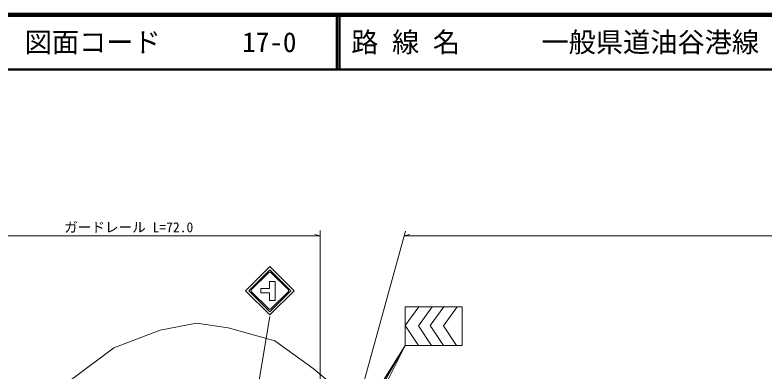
# Model space of a CAD drawing. Units: millimetres, scale not verified. Extents: x 40000 to 680000, y 20000 to 380000.
# Drawn here: x 118596 to 256422, y 314514 to 380000 of the extents above; entities that cross this region are included whole.
import ezdxf
from ezdxf.enums import TextEntityAlignment as Align

# ---------------------------------------------------------------- set-up
doc = ezdxf.new("R2010")
doc.units = ezdxf.units.MM
doc.header["$LTSCALE"] = 1000
for name, color, linetype, lineweight in [('M-STR-HTXT', 7, 'Continuous', 13), ('M-TTL', 2, 'Continuous', 140), ('M-TTL-LINE', 7, 'Continuous', 50), ('M-WORK', 1, 'Continuous', 13)]:
    doc.layers.add(name, color=color, linetype=linetype, lineweight=lineweight)
doc.styles.add('ＭＳ ゴシック', font='')
doc.styles.get('ＭＳ ゴシック').set_extended_font_data('MS Gothic')

msp = doc.modelspace()

# ---------------------------------------------------------------- linework, layer by layer
at = {"layer": 'M-STR-HTXT'}
for p, q in [((181577, 308353), (190353, 340231)), ((190110, 339390), (191110, 339640)), ((190110, 339390), (504527, 339390))]:
    msp.add_line(p, q, dxfattribs=at)
at = {"layer": 'M-TTL'}
msp.add_line((680000, 380000), (40000, 380000), dxfattribs=at)
at = {"layer": 'M-TTL-LINE'}
for p, q in [((177750, 380000), (177750, 370000)), ((178250, 380000), (178250, 370000)), ((40000, 370000), (680000, 370000))]:
    msp.add_line(p, q, dxfattribs=at)
at = {"layer": 'M-WORK'}
for p, q in [((174706, 339390), (104281, 339390)), ((174706, 339390), (173706, 339640)), ((174706, 295845), (174706, 340390)), ((169885, 329288), (165431, 333743)), ((169291, 329288), (165431, 333149)), ((166382, 330967), (165375, 330967)), ((165375, 330967), (165375, 329692)), ((166382, 327477), (166382, 330967)), ((163765, 328887), (163765, 329692)), ((165375, 329692), (163765, 329692)), ((165375, 328887), (163765, 328887)), ((165375, 328887), (165375, 327477)), ((165579, 325873), (168846, 329140)), ((165375, 327477), (166382, 327477)), ((192803, 326345), (190292, 322901)), ((200778, 326324), (190292, 326324)), ((190292, 326324), (190292, 319195)), ((195279, 326345), (192725, 322843)), ((197395, 326324), (194884, 322880)), ((199871, 326324), (197317, 322822)), ((200778, 319195), (200778, 326324)), ((160521, 295078), (165428, 324523)), ((145286, 322054), (151960, 323342)), ((151960, 323342), (157756, 322464)), ((192721, 319216), (190292, 322901)), ((195116, 319216), (192725, 322843)), ((197313, 319195), (194884, 322880)), ((199708, 319195), (197317, 322822)), ((136738, 318775), (145286, 322054)), ((157756, 322464), (166363, 320063)), ((166363, 320063), (173393, 314994)), ((128726, 312784), (136738, 318775)), ((190292, 319195), (174268, 293682)), ((175322, 293524), (190292, 319195)), ((177258, 293206), (190292, 319195)), ((190292, 319195), (200778, 319195)), ((173393, 314994), (184176, 306046))]:
    msp.add_line(p, q, dxfattribs=at)
for points in [[(165431, 333743), (160976, 329288), (165431, 324834), (169885, 329288)], [(165431, 333149), (161570, 329288), (165431, 325428), (169291, 329288)], [(168846, 329140), (168846, 329437), (165579, 332704), (165282, 332704), (162015, 329437), (162015, 329140), (165282, 325873), (165579, 325873)]]:
    msp.add_lwpolyline(points, dxfattribs=at)

# ---------------------------------------------------------------- texts
at = {"layer": 'M-TTL-LINE', "style": 'ＭＳ ゴシック'}
for s, p in [('図面コード      17-0', (120380, 375000)), ('路 線 名      一般県道油谷港線', (180380, 375000))]:
    msp.add_text(s, height=3666, dxfattribs=at).set_placement(p, align=Align.MIDDLE_LEFT)
at = {"layer": 'M-WORK', "style": 'ＭＳ ゴシック'}
msp.add_text('ガードレール L=72.0', height=1833, dxfattribs=at).set_placement((139493, 339490), align=Align.BOTTOM_CENTER)

doc.saveas('drawing.dxf')
